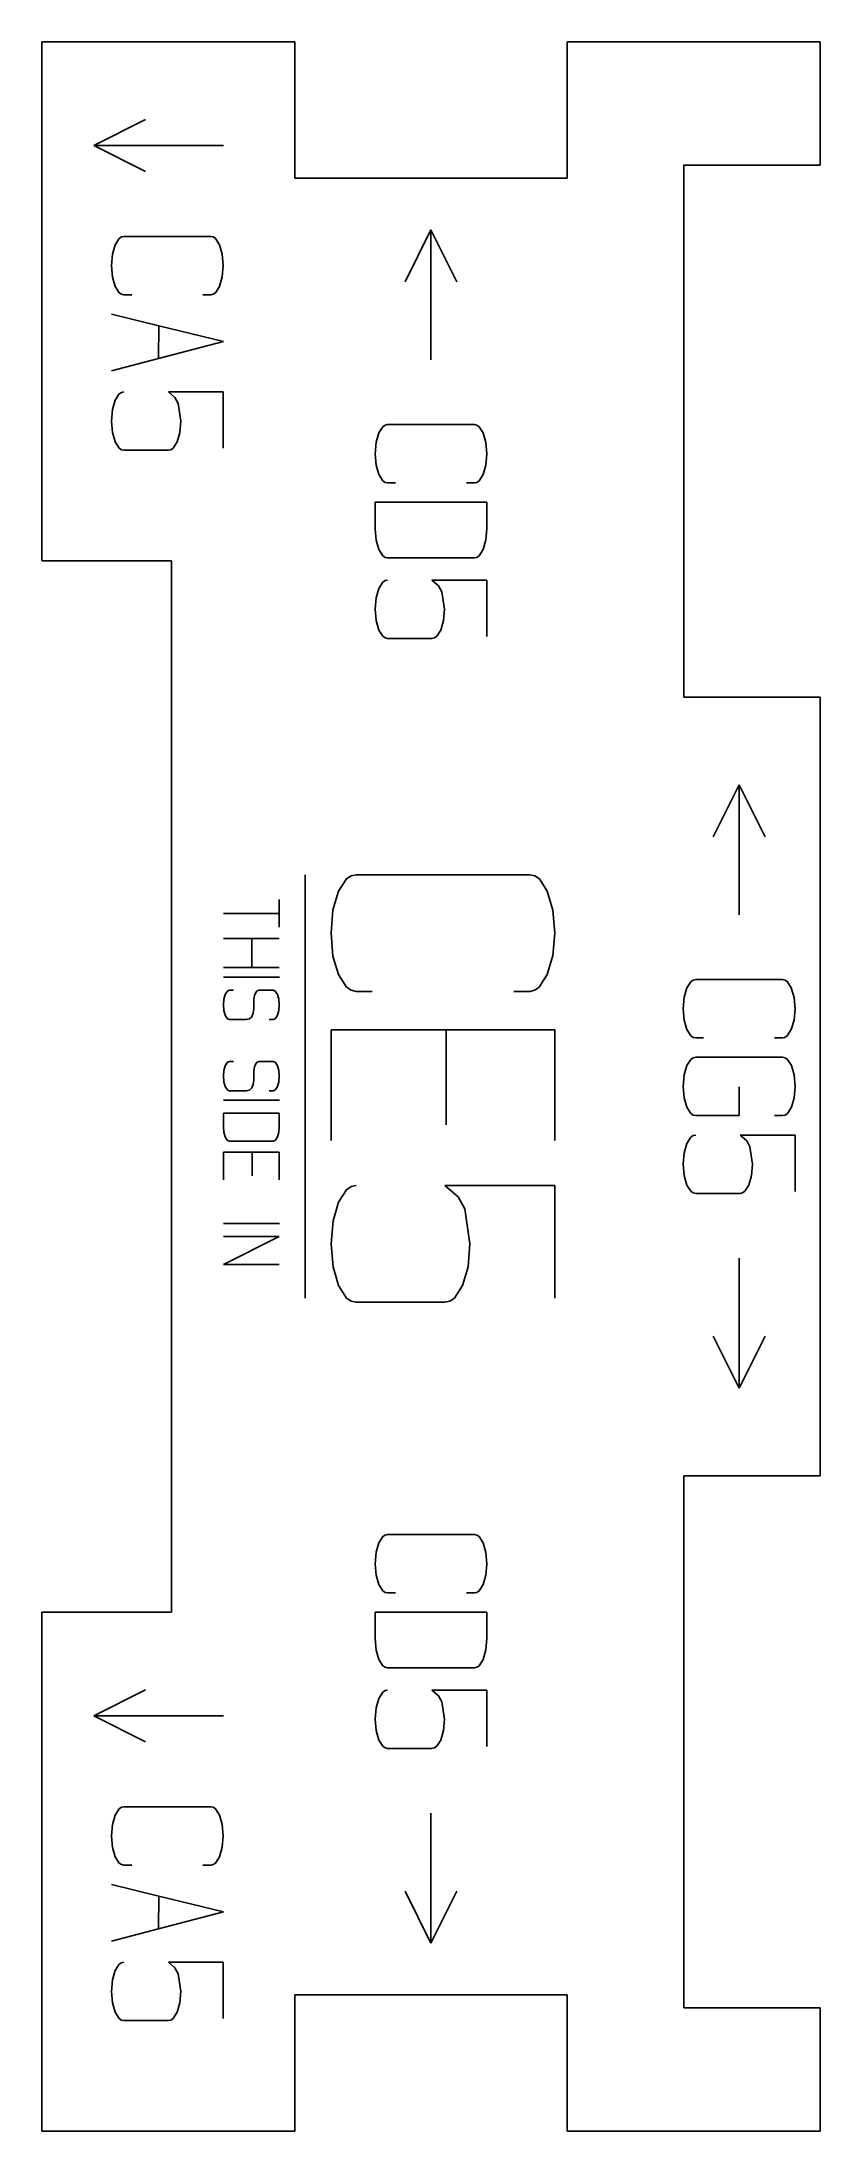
# Model space of a CAD drawing. Header units: millimetres. Extents: x 83.7 to 113.7, y -154 to -73.5.
import ezdxf

# ---------------------------------------------------------------- set-up
doc = ezdxf.new("R2010")
doc.units = ezdxf.units.MM
doc.layers.add('coding', color=2, linetype='Continuous')

msp = doc.modelspace()

# ---------------------------------------------------------------- linework, layer by layer
for p, q in [((83.746, -73.507), (93.496, -73.507)), ((83.746, -93.507), (83.746, -73.507)), ((93.496, -73.507), (93.496, -78.757)), ((103.996, -78.757), (103.996, -73.507)), ((103.996, -73.507), (113.746, -73.507)), ((113.746, -78.257), (113.746, -73.507)), ((93.496, -78.757), (103.996, -78.757)), ((108.496, -98.757), (108.496, -78.257)), ((108.496, -78.257), (113.746, -78.257)), ((88.746, -93.507), (83.746, -93.507)), ((88.746, -134.007), (88.746, -93.507)), ((113.746, -98.757), (108.496, -98.757)), ((113.746, -128.757), (113.746, -98.757)), ((113.746, -128.757), (108.496, -128.757)), ((108.496, -128.757), (108.496, -149.257)), ((83.746, -134.007), (83.746, -154.007)), ((88.746, -134.007), (83.746, -134.007)), ((93.496, -148.757), (103.996, -148.757)), ((93.496, -154.007), (93.496, -148.757)), ((103.996, -148.757), (103.996, -154.007)), ((108.496, -149.257), (113.746, -149.257)), ((113.746, -149.257), (113.746, -154.007)), ((83.746, -154.007), (93.496, -154.007)), ((103.996, -154.007), (113.746, -154.007))]:
    msp.add_line(p, q)
at = {"layer": 'coding'}
for p, q in [((87.746, -76.507), (85.746, -77.507)), ((90.746, -77.507), (85.746, -77.507)), ((87.746, -78.507), (85.746, -77.507)), ((86.724, -81.087), (86.569, -81.326)), ((86.814, -81.027), (86.724, -81.087)), ((86.913, -81.007), (86.814, -81.027)), ((90.259, -81.007), (86.913, -81.007)), ((90.355, -81.027), (90.259, -81.007)), ((90.444, -81.087), (90.355, -81.027)), ((90.596, -81.326), (90.444, -81.087)), ((97.746, -82.757), (98.746, -80.757)), ((98.746, -85.757), (98.746, -80.757)), ((99.746, -82.757), (98.746, -80.757)), ((86.466, -81.686), (86.432, -82.131)), ((86.569, -81.326), (86.466, -81.686)), ((90.704, -81.693), (90.596, -81.326)), ((90.74, -82.131), (90.704, -81.693)), ((86.432, -82.131), (86.466, -82.575)), ((86.466, -82.575), (86.569, -82.931)), ((90.596, -82.931), (90.704, -82.565)), ((90.704, -82.565), (90.74, -82.131)), ((86.569, -82.931), (86.727, -83.174)), ((86.727, -83.174), (86.817, -83.235)), ((86.817, -83.235), (86.913, -83.255)), ((86.913, -83.255), (87.219, -83.255)), ((90.259, -83.255), (89.953, -83.255)), ((90.259, -83.255), (90.353, -83.235)), ((90.353, -83.235), (90.44, -83.174)), ((90.44, -83.174), (90.596, -82.931)), ((88.255, -84.448), (86.432, -83.998)), ((88.255, -84.448), (88.249, -85.709)), ((90.746, -85.06), (88.255, -84.448)), ((88.249, -85.709), (90.746, -85.06)), ((86.432, -86.184), (88.249, -85.709)), ((86.432, -88.119), (86.467, -87.678)), ((86.467, -87.678), (86.573, -87.317)), ((86.728, -87.076), (86.573, -87.317)), ((86.817, -87.015), (86.728, -87.076)), ((86.817, -87.015), (86.913, -86.995)), ((90.74, -86.995), (88.624, -86.995)), ((88.624, -86.995), (88.878, -87.214)), ((88.878, -87.214), (89.004, -87.445)), ((89.004, -87.445), (89.104, -88.119)), ((90.74, -86.995), (90.74, -89.168)), ((86.467, -88.56), (86.432, -88.119)), ((89.104, -88.119), (89.069, -88.56)), ((96.73, -88.576), (96.884, -88.337)), ((96.884, -88.337), (96.73, -88.576)), ((96.884, -88.337), (96.974, -88.277)), ((96.974, -88.277), (96.884, -88.337)), ((96.974, -88.277), (97.073, -88.257)), ((97.073, -88.257), (96.974, -88.277)), ((97.073, -88.257), (100.419, -88.257)), ((100.419, -88.257), (97.073, -88.257)), ((100.419, -88.257), (100.515, -88.277)), ((100.515, -88.277), (100.419, -88.257)), ((100.515, -88.277), (100.604, -88.337)), ((100.604, -88.337), (100.515, -88.277)), ((100.604, -88.337), (100.757, -88.576)), ((100.757, -88.576), (100.604, -88.337)), ((86.573, -88.921), (86.467, -88.56)), ((86.728, -89.163), (86.573, -88.921)), ((86.817, -89.223), (86.728, -89.163)), ((86.913, -89.243), (86.817, -89.223)), ((88.624, -89.243), (86.913, -89.243)), ((88.72, -89.223), (88.624, -89.243)), ((88.809, -89.163), (88.72, -89.223)), ((88.964, -88.921), (88.809, -89.163)), ((89.069, -88.56), (88.964, -88.921)), ((96.592, -89.381), (96.627, -88.936)), ((96.627, -88.936), (96.592, -89.381)), ((96.627, -88.936), (96.73, -88.576)), ((96.73, -88.576), (96.627, -88.936)), ((100.757, -88.576), (100.864, -88.943)), ((100.864, -88.943), (100.757, -88.576)), ((100.864, -88.943), (100.9, -89.381)), ((100.9, -89.381), (100.864, -88.943)), ((96.627, -89.825), (96.592, -89.381)), ((96.592, -89.381), (96.627, -89.825)), ((96.73, -90.181), (96.627, -89.825)), ((96.627, -89.825), (96.73, -90.181)), ((100.864, -89.815), (100.757, -90.181)), ((100.757, -90.181), (100.864, -89.815)), ((100.9, -89.381), (100.864, -89.815)), ((100.864, -89.815), (100.9, -89.381)), ((96.887, -90.424), (96.73, -90.181)), ((96.73, -90.181), (96.887, -90.424)), ((96.977, -90.485), (96.887, -90.424)), ((96.887, -90.424), (96.977, -90.485)), ((97.073, -90.505), (96.977, -90.485)), ((96.977, -90.485), (97.073, -90.505)), ((97.379, -90.505), (97.073, -90.505)), ((97.073, -90.505), (97.379, -90.505)), ((100.419, -90.505), (100.113, -90.505)), ((100.113, -90.505), (100.419, -90.505)), ((100.513, -90.485), (100.419, -90.505)), ((100.419, -90.505), (100.513, -90.485)), ((100.6, -90.424), (100.513, -90.485)), ((100.513, -90.485), (100.6, -90.424)), ((100.757, -90.181), (100.6, -90.424)), ((100.6, -90.424), (100.757, -90.181)), ((96.592, -91.248), (100.9, -91.248)), ((96.592, -92.266), (96.592, -91.248)), ((100.9, -91.248), (96.592, -91.248)), ((96.592, -91.248), (96.592, -92.266)), ((100.9, -91.248), (100.9, -92.266)), ((100.9, -92.266), (100.9, -91.248)), ((96.627, -92.709), (96.592, -92.266)), ((96.592, -92.266), (96.627, -92.709)), ((100.9, -92.266), (100.864, -92.7)), ((100.864, -92.7), (100.9, -92.266)), ((96.73, -93.065), (96.627, -92.709)), ((96.627, -92.709), (96.73, -93.065)), ((96.887, -93.309), (96.73, -93.065)), ((96.73, -93.065), (96.887, -93.309)), ((96.977, -93.37), (96.887, -93.309)), ((96.887, -93.309), (96.977, -93.37)), ((97.073, -93.39), (96.977, -93.37)), ((96.977, -93.37), (97.073, -93.39)), ((100.513, -93.37), (100.419, -93.39)), ((100.419, -93.39), (100.513, -93.37)), ((100.6, -93.309), (100.513, -93.37)), ((100.513, -93.37), (100.6, -93.309)), ((100.757, -93.065), (100.6, -93.309)), ((100.6, -93.309), (100.757, -93.065)), ((100.864, -92.7), (100.757, -93.065)), ((100.757, -93.065), (100.864, -92.7)), ((100.419, -93.39), (97.073, -93.39)), ((97.073, -93.39), (100.419, -93.39)), ((96.592, -95.369), (96.627, -94.928)), ((96.627, -94.928), (96.733, -94.567)), ((96.733, -94.567), (96.888, -94.326)), ((96.888, -94.326), (96.733, -94.567)), ((96.888, -94.326), (96.977, -94.265)), ((96.977, -94.265), (96.888, -94.326)), ((96.977, -94.265), (97.073, -94.245)), ((97.073, -94.245), (96.977, -94.265)), ((99.038, -94.464), (98.784, -94.245)), ((98.784, -94.245), (100.9, -94.245)), ((100.9, -94.245), (98.784, -94.245)), ((98.784, -94.245), (99.038, -94.464)), ((99.164, -94.695), (99.038, -94.464)), ((99.038, -94.464), (99.164, -94.695)), ((99.264, -95.369), (99.164, -94.695)), ((99.164, -94.695), (99.264, -95.369)), ((100.9, -94.245), (100.9, -96.418)), ((100.9, -96.418), (100.9, -94.245)), ((96.627, -95.81), (96.592, -95.369)), ((99.229, -95.81), (99.264, -95.369)), ((99.264, -95.369), (99.229, -95.81)), ((96.733, -96.171), (96.627, -95.81)), ((96.733, -96.171), (96.888, -96.413)), ((96.888, -96.413), (96.733, -96.171)), ((96.888, -96.413), (96.977, -96.473)), ((96.977, -96.473), (96.888, -96.413)), ((96.977, -96.473), (97.073, -96.493)), ((97.073, -96.493), (96.977, -96.473)), ((97.073, -96.493), (98.784, -96.493)), ((98.784, -96.493), (97.073, -96.493)), ((98.784, -96.493), (98.88, -96.473)), ((98.88, -96.473), (98.784, -96.493)), ((98.88, -96.473), (98.969, -96.413)), ((98.969, -96.413), (98.88, -96.473)), ((98.969, -96.413), (99.124, -96.171)), ((99.124, -96.171), (98.969, -96.413)), ((99.124, -96.171), (99.229, -95.81)), ((99.229, -95.81), (99.124, -96.171)), ((109.621, -104.14), (110.621, -102.14)), ((110.621, -107.14), (110.621, -102.14)), ((111.621, -104.14), (110.621, -102.14)), ((93.9, -105.597), (93.9, -121.918)), ((94.969, -106.955), (95.175, -106.234)), ((95.175, -106.234), (94.969, -106.955)), ((95.175, -106.234), (95.484, -105.756)), ((95.484, -105.756), (95.175, -106.234)), ((95.484, -105.756), (95.664, -105.637)), ((95.664, -105.637), (95.484, -105.756)), ((95.664, -105.637), (95.862, -105.597)), ((95.862, -105.597), (95.664, -105.637)), ((95.862, -105.597), (102.554, -105.597)), ((102.554, -105.597), (95.862, -105.597)), ((102.554, -105.597), (102.746, -105.637)), ((102.746, -105.637), (102.554, -105.597)), ((102.746, -105.637), (102.923, -105.756)), ((102.923, -105.756), (102.746, -105.637)), ((102.923, -105.756), (103.229, -106.234)), ((103.229, -106.234), (102.923, -105.756)), ((103.229, -106.234), (103.444, -106.967)), ((103.444, -106.967), (103.229, -106.234)), ((92.9, -107.093), (92.9, -106.553)), ((92.9, -106.553), (92.9, -107.624)), ((94.9, -107.845), (94.969, -106.955)), ((94.969, -106.955), (94.9, -107.845)), ((103.444, -106.967), (103.516, -107.845)), ((103.516, -107.845), (103.444, -106.967)), ((92.9, -107.093), (90.746, -107.093)), ((90.746, -107.093), (92.9, -107.093)), ((92.9, -107.624), (92.9, -107.093)), ((94.969, -108.731), (94.9, -107.845)), ((94.9, -107.845), (94.969, -108.731)), ((103.516, -107.845), (103.444, -108.712)), ((103.444, -108.712), (103.516, -107.845)), ((90.746, -108.052), (92.9, -108.052)), ((91.839, -108.052), (90.746, -108.052)), ((92.9, -108.052), (91.839, -108.052)), ((91.839, -108.052), (91.839, -109.17)), ((91.839, -109.17), (91.839, -108.052)), ((92.9, -109.17), (90.746, -109.17)), ((90.746, -109.17), (91.839, -109.17)), ((91.839, -109.17), (92.9, -109.17)), ((95.175, -109.443), (94.969, -108.731)), ((94.969, -108.731), (95.175, -109.443)), ((95.49, -109.93), (95.175, -109.443)), ((95.175, -109.443), (95.49, -109.93)), ((103.229, -109.443), (102.917, -109.93)), ((102.917, -109.93), (103.229, -109.443)), ((103.444, -108.712), (103.229, -109.443)), ((103.229, -109.443), (103.444, -108.712)), ((92.903, -109.55), (90.746, -109.55)), ((90.816, -110.211), (90.764, -110.392)), ((90.764, -110.392), (90.816, -110.211)), ((90.894, -110.091), (90.816, -110.211)), ((90.816, -110.211), (90.894, -110.091)), ((90.938, -110.06), (90.894, -110.091)), ((90.894, -110.091), (90.938, -110.06)), ((90.987, -110.05), (90.938, -110.06)), ((90.938, -110.06), (90.987, -110.05)), ((91.14, -110.05), (90.987, -110.05)), ((90.987, -110.05), (91.14, -110.05)), ((91.922, -110.407), (91.942, -110.244)), ((91.942, -110.244), (91.922, -110.407)), ((91.942, -110.244), (92.024, -110.099)), ((92.024, -110.099), (91.942, -110.244)), ((92.024, -110.099), (92.072, -110.062)), ((92.072, -110.062), (92.024, -110.099)), ((92.072, -110.062), (92.126, -110.05)), ((92.126, -110.05), (92.072, -110.062)), ((92.126, -110.05), (92.66, -110.05)), ((92.66, -110.05), (92.126, -110.05)), ((92.66, -110.05), (92.708, -110.06)), ((92.708, -110.06), (92.66, -110.05)), ((92.708, -110.06), (92.752, -110.091)), ((92.752, -110.091), (92.708, -110.06)), ((92.752, -110.091), (92.83, -110.211)), ((92.83, -110.211), (92.752, -110.091)), ((92.83, -110.211), (92.883, -110.392)), ((92.883, -110.392), (92.83, -110.211)), ((95.669, -110.052), (95.49, -109.93)), ((95.49, -109.93), (95.669, -110.052)), ((95.862, -110.092), (95.669, -110.052)), ((95.669, -110.052), (95.862, -110.092)), ((96.473, -110.092), (95.862, -110.092)), ((95.862, -110.092), (96.473, -110.092)), ((102.554, -110.092), (101.943, -110.092)), ((101.943, -110.092), (102.554, -110.092)), ((102.742, -110.052), (102.554, -110.092)), ((102.554, -110.092), (102.742, -110.052)), ((102.917, -109.93), (102.742, -110.052)), ((102.742, -110.052), (102.917, -109.93)), ((108.605, -109.958), (108.502, -110.319)), ((108.759, -109.719), (108.605, -109.958)), ((108.849, -109.659), (108.759, -109.719)), ((108.948, -109.64), (108.849, -109.659)), ((112.294, -109.64), (108.948, -109.64)), ((112.39, -109.659), (112.294, -109.64)), ((112.479, -109.719), (112.39, -109.659)), ((112.632, -109.958), (112.479, -109.719)), ((112.739, -110.325), (112.632, -109.958)), ((90.764, -110.392), (90.746, -110.612)), ((90.746, -110.612), (90.764, -110.392)), ((90.746, -110.612), (90.764, -110.833)), ((90.764, -110.833), (90.746, -110.612)), ((90.764, -110.833), (90.816, -111.013)), ((90.816, -111.013), (90.764, -110.833)), ((90.816, -111.013), (90.894, -111.134)), ((90.894, -111.134), (90.816, -111.013)), ((91.749, -111.152), (91.84, -111.071)), ((91.84, -111.071), (91.749, -111.152)), ((91.84, -111.071), (91.894, -110.936)), ((91.894, -110.936), (91.84, -111.071)), ((91.894, -110.936), (91.914, -110.748)), ((91.914, -110.748), (91.894, -110.936)), ((91.914, -110.748), (91.922, -110.407)), ((91.922, -110.407), (91.914, -110.748)), ((92.83, -111.013), (92.752, -111.134)), ((92.752, -111.134), (92.83, -111.013)), ((92.883, -110.833), (92.83, -111.013)), ((92.83, -111.013), (92.883, -110.833)), ((92.883, -110.392), (92.9, -110.612)), ((92.9, -110.612), (92.883, -110.392)), ((92.9, -110.612), (92.883, -110.833)), ((92.883, -110.833), (92.9, -110.612)), ((108.502, -110.319), (108.467, -110.763)), ((108.467, -110.763), (108.502, -111.207)), ((112.775, -110.763), (112.739, -110.325)), ((112.775, -110.763), (112.739, -111.197)), ((90.894, -111.134), (90.938, -111.164)), ((90.938, -111.164), (90.894, -111.134)), ((90.938, -111.164), (90.987, -111.174)), ((90.987, -111.174), (90.938, -111.164)), ((90.987, -111.174), (91.623, -111.181)), ((91.623, -111.181), (90.987, -111.174)), ((91.623, -111.181), (91.749, -111.152)), ((91.749, -111.152), (91.623, -111.181)), ((92.66, -111.174), (92.507, -111.174)), ((92.507, -111.174), (92.66, -111.174)), ((92.708, -111.164), (92.66, -111.174)), ((92.66, -111.174), (92.708, -111.164)), ((92.752, -111.134), (92.708, -111.164)), ((92.708, -111.164), (92.752, -111.134)), ((94.9, -111.578), (103.516, -111.578)), ((99.333, -111.578), (94.9, -111.578)), ((94.9, -111.578), (94.9, -115.837)), ((94.9, -115.837), (94.9, -111.578)), ((103.516, -111.578), (99.333, -111.578)), ((99.333, -111.578), (99.333, -115.237)), ((99.333, -115.237), (99.333, -111.578)), ((103.516, -111.578), (103.516, -115.837)), ((103.516, -115.837), (103.516, -111.578)), ((108.502, -111.207), (108.605, -111.563)), ((108.605, -111.563), (108.762, -111.806)), ((108.762, -111.806), (108.852, -111.867)), ((108.852, -111.867), (108.948, -111.887)), ((108.948, -111.887), (109.254, -111.887)), ((112.294, -111.887), (111.988, -111.887)), ((112.388, -111.867), (112.294, -111.887)), ((112.388, -111.867), (112.475, -111.806)), ((112.475, -111.806), (112.632, -111.563)), ((112.739, -111.197), (112.632, -111.563)), ((108.852, -112.651), (108.763, -112.711)), ((108.948, -112.63), (108.852, -112.651)), ((112.294, -112.63), (108.948, -112.63)), ((112.391, -112.651), (112.294, -112.63)), ((112.479, -112.711), (112.391, -112.651)), ((90.764, -113.136), (90.746, -113.356)), ((90.746, -113.356), (90.764, -113.136)), ((90.746, -113.356), (90.764, -113.577)), ((90.764, -113.577), (90.746, -113.356)), ((90.816, -112.955), (90.764, -113.136)), ((90.764, -113.136), (90.816, -112.955)), ((90.894, -112.834), (90.816, -112.955)), ((90.816, -112.955), (90.894, -112.834)), ((90.938, -112.804), (90.894, -112.834)), ((90.894, -112.834), (90.938, -112.804)), ((90.987, -112.794), (90.938, -112.804)), ((90.938, -112.804), (90.987, -112.794)), ((91.14, -112.794), (90.987, -112.794)), ((90.987, -112.794), (91.14, -112.794)), ((91.894, -113.68), (91.914, -113.492)), ((91.914, -113.492), (91.894, -113.68)), ((91.914, -113.492), (91.922, -113.151)), ((91.922, -113.151), (91.914, -113.492)), ((91.922, -113.151), (91.942, -112.988)), ((91.942, -112.988), (91.922, -113.151)), ((91.942, -112.988), (92.024, -112.843)), ((92.024, -112.843), (91.942, -112.988)), ((92.024, -112.843), (92.072, -112.806)), ((92.072, -112.806), (92.024, -112.843)), ((92.072, -112.806), (92.126, -112.794)), ((92.126, -112.794), (92.072, -112.806)), ((92.126, -112.794), (92.66, -112.794)), ((92.66, -112.794), (92.126, -112.794)), ((92.66, -112.794), (92.708, -112.804)), ((92.708, -112.804), (92.66, -112.794)), ((92.708, -112.804), (92.752, -112.834)), ((92.752, -112.834), (92.708, -112.804)), ((92.752, -112.834), (92.83, -112.955)), ((92.83, -112.955), (92.752, -112.834)), ((92.83, -112.955), (92.883, -113.136)), ((92.883, -113.136), (92.83, -112.955)), ((92.883, -113.136), (92.9, -113.356)), ((92.9, -113.356), (92.883, -113.136)), ((92.9, -113.356), (92.883, -113.577)), ((92.883, -113.577), (92.9, -113.356)), ((108.502, -113.313), (108.467, -113.754)), ((108.608, -112.952), (108.502, -113.313)), ((108.763, -112.711), (108.608, -112.952)), ((112.479, -112.711), (112.635, -112.952)), ((112.74, -113.313), (112.635, -112.952)), ((112.74, -113.313), (112.775, -113.754)), ((92.903, -114.29), (90.746, -114.29)), ((90.764, -113.577), (90.816, -113.757)), ((90.816, -113.757), (90.764, -113.577)), ((90.816, -113.757), (90.894, -113.878)), ((90.894, -113.878), (90.816, -113.757)), ((90.894, -113.878), (90.938, -113.908)), ((90.938, -113.908), (90.894, -113.878)), ((90.938, -113.908), (90.987, -113.918)), ((90.987, -113.918), (90.938, -113.908)), ((90.987, -113.918), (91.623, -113.924)), ((91.623, -113.924), (90.987, -113.918)), ((91.623, -113.924), (91.749, -113.896)), ((91.749, -113.896), (91.623, -113.924)), ((91.749, -113.896), (91.84, -113.815)), ((91.84, -113.815), (91.749, -113.896)), ((91.84, -113.815), (91.894, -113.68)), ((91.894, -113.68), (91.84, -113.815)), ((92.66, -113.918), (92.507, -113.918)), ((92.507, -113.918), (92.66, -113.918)), ((92.708, -113.908), (92.66, -113.918)), ((92.66, -113.918), (92.708, -113.908)), ((92.752, -113.878), (92.708, -113.908)), ((92.708, -113.908), (92.752, -113.878)), ((92.83, -113.757), (92.752, -113.878)), ((92.752, -113.878), (92.83, -113.757)), ((92.883, -113.577), (92.83, -113.757)), ((92.83, -113.757), (92.883, -113.577)), ((108.467, -113.754), (108.502, -114.195)), ((108.502, -114.195), (108.608, -114.557)), ((110.621, -113.767), (110.621, -114.878)), ((112.74, -114.195), (112.635, -114.557)), ((112.775, -113.754), (112.74, -114.195)), ((90.746, -114.79), (92.9, -114.79)), ((90.746, -115.299), (90.746, -114.79)), ((92.9, -114.79), (90.746, -114.79)), ((90.746, -114.79), (90.746, -115.299)), ((92.9, -114.79), (92.9, -115.299)), ((92.9, -115.299), (92.9, -114.79)), ((108.608, -114.557), (108.763, -114.798)), ((108.763, -114.798), (108.852, -114.858)), ((108.948, -114.878), (108.852, -114.858)), ((110.621, -114.878), (108.948, -114.878)), ((111.988, -114.878), (112.294, -114.878)), ((112.294, -114.878), (112.391, -114.858)), ((112.479, -114.798), (112.391, -114.858)), ((112.479, -114.798), (112.635, -114.557)), ((90.763, -115.52), (90.746, -115.299)), ((90.746, -115.299), (90.763, -115.52)), ((90.815, -115.698), (90.763, -115.52)), ((90.763, -115.52), (90.815, -115.698)), ((90.894, -115.82), (90.815, -115.698)), ((90.815, -115.698), (90.894, -115.82)), ((90.938, -115.85), (90.894, -115.82)), ((90.894, -115.82), (90.938, -115.85)), ((90.987, -115.861), (90.938, -115.85)), ((90.938, -115.85), (90.987, -115.861)), ((92.66, -115.861), (90.987, -115.861)), ((90.987, -115.861), (92.66, -115.861)), ((92.707, -115.85), (92.66, -115.861)), ((92.66, -115.861), (92.707, -115.85)), ((92.75, -115.82), (92.707, -115.85)), ((92.707, -115.85), (92.75, -115.82)), ((92.828, -115.698), (92.75, -115.82)), ((92.75, -115.82), (92.828, -115.698)), ((92.882, -115.516), (92.828, -115.698)), ((92.828, -115.698), (92.882, -115.516)), ((92.9, -115.299), (92.882, -115.516)), ((92.882, -115.516), (92.9, -115.299)), ((108.763, -115.708), (108.608, -115.949)), ((108.852, -115.647), (108.763, -115.708)), ((108.948, -115.627), (108.852, -115.647)), ((112.775, -115.627), (110.659, -115.627)), ((110.659, -115.627), (110.913, -115.846)), ((110.913, -115.846), (111.039, -116.077)), ((112.775, -117.8), (112.775, -115.627)), ((90.746, -116.288), (92.9, -116.288)), ((91.854, -116.288), (90.746, -116.288)), ((90.746, -116.288), (90.746, -117.353)), ((90.746, -117.353), (90.746, -116.288)), ((92.9, -116.288), (91.854, -116.288)), ((91.854, -116.288), (91.854, -117.203)), ((91.854, -117.203), (91.854, -116.288)), ((92.9, -116.288), (92.9, -117.353)), ((92.9, -117.353), (92.9, -116.288)), ((108.467, -116.751), (108.502, -116.31)), ((108.502, -116.31), (108.608, -115.949)), ((111.039, -116.077), (111.139, -116.751)), ((108.502, -117.192), (108.467, -116.751)), ((108.608, -117.554), (108.502, -117.192)), ((110.999, -117.554), (111.104, -117.192)), ((111.139, -116.751), (111.104, -117.192)), ((94.97, -118.938), (95.181, -118.215)), ((95.181, -118.215), (95.492, -117.733)), ((95.492, -117.733), (95.181, -118.215)), ((95.492, -117.733), (95.669, -117.613)), ((95.669, -117.613), (95.492, -117.733)), ((95.669, -117.613), (95.862, -117.572)), ((95.862, -117.572), (95.669, -117.613)), ((99.792, -118.009), (99.283, -117.572)), ((99.283, -117.572), (103.516, -117.572)), ((103.516, -117.572), (99.283, -117.572)), ((99.283, -117.572), (99.792, -118.009)), ((100.045, -118.471), (99.792, -118.009)), ((99.792, -118.009), (100.045, -118.471)), ((103.516, -117.572), (103.516, -121.918)), ((103.516, -121.918), (103.516, -117.572)), ((108.608, -117.554), (108.763, -117.795)), ((108.852, -117.855), (108.763, -117.795)), ((108.948, -117.875), (108.852, -117.855)), ((108.948, -117.875), (110.659, -117.875)), ((110.755, -117.855), (110.659, -117.875)), ((110.844, -117.795), (110.755, -117.855)), ((110.999, -117.554), (110.844, -117.795)), ((92.903, -119.035), (90.746, -119.035)), ((94.9, -119.82), (94.97, -118.938)), ((100.245, -119.82), (100.045, -118.471)), ((100.045, -118.471), (100.245, -119.82)), ((90.746, -119.535), (92.9, -119.535)), ((92.9, -119.535), (90.746, -120.615)), ((90.746, -120.615), (92.9, -119.535)), ((92.9, -119.535), (90.746, -119.535)), ((94.97, -120.702), (94.9, -119.82)), ((100.174, -120.702), (100.245, -119.82)), ((100.245, -119.82), (100.174, -120.702)), ((90.746, -120.615), (92.9, -120.615)), ((92.9, -120.615), (90.746, -120.615)), ((95.181, -121.425), (94.97, -120.702)), ((99.964, -121.425), (100.174, -120.702)), ((100.174, -120.702), (99.964, -121.425)), ((110.621, -120.375), (110.621, -125.375)), ((95.181, -121.425), (95.492, -121.907)), ((95.492, -121.907), (95.181, -121.425)), ((99.653, -121.907), (99.964, -121.425)), ((99.964, -121.425), (99.653, -121.907)), ((95.492, -121.907), (95.669, -122.028)), ((95.669, -122.028), (95.492, -121.907)), ((95.669, -122.028), (95.862, -122.068)), ((95.862, -122.068), (95.669, -122.028)), ((95.862, -122.068), (99.283, -122.068)), ((99.283, -122.068), (95.862, -122.068)), ((99.283, -122.068), (99.475, -122.028)), ((99.475, -122.028), (99.283, -122.068)), ((99.475, -122.028), (99.653, -121.907)), ((99.653, -121.907), (99.475, -122.028)), ((109.621, -123.375), (110.621, -125.375)), ((111.621, -123.375), (110.621, -125.375)), ((96.73, -131.34), (96.884, -131.101)), ((96.884, -131.101), (96.73, -131.34)), ((96.884, -131.101), (96.974, -131.042)), ((96.974, -131.042), (96.884, -131.101)), ((96.974, -131.042), (97.073, -131.022)), ((97.073, -131.022), (96.974, -131.042)), ((97.073, -131.022), (100.419, -131.022)), ((100.419, -131.022), (97.073, -131.022)), ((100.419, -131.022), (100.515, -131.042)), ((100.515, -131.042), (100.419, -131.022)), ((100.515, -131.042), (100.604, -131.101)), ((100.604, -131.101), (100.515, -131.042)), ((100.604, -131.101), (100.757, -131.34)), ((100.757, -131.34), (100.604, -131.101)), ((96.592, -132.146), (96.627, -131.701)), ((96.627, -131.701), (96.592, -132.146)), ((96.627, -131.701), (96.73, -131.34)), ((96.73, -131.34), (96.627, -131.701)), ((100.757, -131.34), (100.864, -131.707)), ((100.864, -131.707), (100.757, -131.34)), ((100.864, -131.707), (100.9, -132.146)), ((100.9, -132.146), (100.864, -131.707)), ((96.627, -132.589), (96.592, -132.146)), ((96.592, -132.146), (96.627, -132.589)), ((96.73, -132.945), (96.627, -132.589)), ((96.627, -132.589), (96.73, -132.945)), ((100.864, -132.58), (100.757, -132.945)), ((100.757, -132.945), (100.864, -132.58)), ((100.9, -132.146), (100.864, -132.58)), ((100.864, -132.58), (100.9, -132.146)), ((96.887, -133.188), (96.73, -132.945)), ((96.73, -132.945), (96.887, -133.188)), ((96.977, -133.249), (96.887, -133.188)), ((96.887, -133.188), (96.977, -133.249)), ((97.073, -133.27), (96.977, -133.249)), ((96.977, -133.249), (97.073, -133.27)), ((97.379, -133.27), (97.073, -133.27)), ((97.073, -133.27), (97.379, -133.27)), ((100.419, -133.27), (100.113, -133.27)), ((100.113, -133.27), (100.419, -133.27)), ((100.513, -133.249), (100.419, -133.27)), ((100.419, -133.27), (100.513, -133.249)), ((100.6, -133.188), (100.513, -133.249)), ((100.513, -133.249), (100.6, -133.188)), ((100.757, -132.945), (100.6, -133.188)), ((100.6, -133.188), (100.757, -132.945)), ((96.592, -134.013), (100.9, -134.013)), ((96.592, -135.03), (96.592, -134.013)), ((100.9, -134.013), (96.592, -134.013)), ((96.592, -134.013), (96.592, -135.03)), ((100.9, -134.013), (100.9, -135.03)), ((100.9, -135.03), (100.9, -134.013)), ((96.627, -135.474), (96.592, -135.03)), ((96.592, -135.03), (96.627, -135.474)), ((100.9, -135.03), (100.864, -135.464)), ((100.864, -135.464), (100.9, -135.03)), ((96.73, -135.83), (96.627, -135.474)), ((96.627, -135.474), (96.73, -135.83)), ((96.887, -136.073), (96.73, -135.83)), ((96.73, -135.83), (96.887, -136.073)), ((100.757, -135.83), (100.6, -136.073)), ((100.6, -136.073), (100.757, -135.83)), ((100.864, -135.464), (100.757, -135.83)), ((100.757, -135.83), (100.864, -135.464)), ((96.977, -136.134), (96.887, -136.073)), ((96.887, -136.073), (96.977, -136.134)), ((97.073, -136.154), (96.977, -136.134)), ((96.977, -136.134), (97.073, -136.154)), ((100.419, -136.154), (97.073, -136.154)), ((97.073, -136.154), (100.419, -136.154)), ((100.513, -136.134), (100.419, -136.154)), ((100.419, -136.154), (100.513, -136.134)), ((100.6, -136.073), (100.513, -136.134)), ((100.513, -136.134), (100.6, -136.073)), ((87.746, -137.007), (85.746, -138.007)), ((96.627, -137.692), (96.733, -137.331)), ((96.733, -137.331), (96.888, -137.09)), ((96.888, -137.09), (96.733, -137.331)), ((96.888, -137.09), (96.977, -137.03)), ((96.977, -137.03), (96.888, -137.09)), ((96.977, -137.03), (97.073, -137.01)), ((97.073, -137.01), (96.977, -137.03)), ((99.038, -137.228), (98.784, -137.01)), ((98.784, -137.01), (100.9, -137.01)), ((100.9, -137.01), (98.784, -137.01)), ((98.784, -137.01), (99.038, -137.228)), ((99.164, -137.459), (99.038, -137.228)), ((99.038, -137.228), (99.164, -137.459)), ((99.264, -138.133), (99.164, -137.459)), ((99.164, -137.459), (99.264, -138.133)), ((100.9, -137.01), (100.9, -139.182)), ((100.9, -139.182), (100.9, -137.01)), ((90.746, -138.007), (85.746, -138.007)), ((87.746, -139.007), (85.746, -138.007)), ((96.592, -138.133), (96.627, -137.692)), ((96.627, -138.574), (96.592, -138.133)), ((99.229, -138.574), (99.264, -138.133)), ((99.264, -138.133), (99.229, -138.574)), ((96.733, -138.936), (96.627, -138.574)), ((96.733, -138.936), (96.888, -139.177)), ((96.888, -139.177), (96.733, -138.936)), ((96.888, -139.177), (96.977, -139.237)), ((96.977, -139.237), (96.888, -139.177)), ((96.977, -139.237), (97.073, -139.257)), ((97.073, -139.257), (96.977, -139.237)), ((97.073, -139.257), (98.784, -139.257)), ((98.784, -139.257), (97.073, -139.257)), ((98.784, -139.257), (98.88, -139.237)), ((98.88, -139.237), (98.784, -139.257)), ((98.88, -139.237), (98.969, -139.177)), ((98.969, -139.177), (98.88, -139.237)), ((98.969, -139.177), (99.124, -138.936)), ((99.124, -138.936), (98.969, -139.177)), ((99.124, -138.936), (99.229, -138.574)), ((99.229, -138.574), (99.124, -138.936)), ((86.724, -141.587), (86.569, -141.826)), ((86.814, -141.527), (86.724, -141.587)), ((86.913, -141.507), (86.814, -141.527)), ((90.259, -141.507), (86.913, -141.507)), ((90.355, -141.527), (90.259, -141.507)), ((90.444, -141.587), (90.355, -141.527)), ((90.596, -141.826), (90.444, -141.587)), ((86.466, -142.186), (86.432, -142.631)), ((86.569, -141.826), (86.466, -142.186)), ((90.704, -142.193), (90.596, -141.826)), ((90.74, -142.631), (90.704, -142.193)), ((98.746, -141.757), (98.746, -146.757)), ((86.432, -142.631), (86.466, -143.075)), ((86.466, -143.075), (86.569, -143.43)), ((90.596, -143.43), (90.704, -143.065)), ((90.704, -143.065), (90.74, -142.631)), ((86.569, -143.43), (86.727, -143.674)), ((86.727, -143.674), (86.817, -143.735)), ((86.817, -143.735), (86.913, -143.755)), ((86.913, -143.755), (87.219, -143.755)), ((90.259, -143.755), (89.953, -143.755)), ((90.259, -143.755), (90.353, -143.735)), ((90.353, -143.735), (90.44, -143.674)), ((90.44, -143.674), (90.596, -143.43)), ((88.255, -144.948), (86.432, -144.498)), ((97.746, -144.757), (98.746, -146.757)), ((99.746, -144.757), (98.746, -146.757)), ((88.255, -144.948), (88.249, -146.209)), ((88.249, -146.209), (90.746, -145.56)), ((90.746, -145.56), (88.255, -144.948)), ((86.432, -146.684), (88.249, -146.209)), ((86.467, -148.178), (86.573, -147.817)), ((86.728, -147.576), (86.573, -147.817)), ((86.817, -147.515), (86.728, -147.576)), ((86.817, -147.515), (86.913, -147.495)), ((90.74, -147.495), (88.624, -147.495)), ((88.624, -147.495), (88.878, -147.714)), ((88.878, -147.714), (89.004, -147.945)), ((89.004, -147.945), (89.104, -148.619)), ((90.74, -147.495), (90.74, -149.668)), ((86.432, -148.619), (86.467, -148.178)), ((86.467, -149.06), (86.432, -148.619)), ((89.104, -148.619), (89.069, -149.06)), ((86.573, -149.421), (86.467, -149.06)), ((86.728, -149.663), (86.573, -149.421)), ((86.817, -149.723), (86.728, -149.663)), ((86.913, -149.743), (86.817, -149.723)), ((88.72, -149.723), (88.624, -149.743)), ((88.809, -149.663), (88.72, -149.723)), ((88.964, -149.421), (88.809, -149.663)), ((89.069, -149.06), (88.964, -149.421)), ((88.624, -149.743), (86.913, -149.743))]:
    msp.add_line(p, q, dxfattribs=at)

doc.saveas('drawing.dxf')
